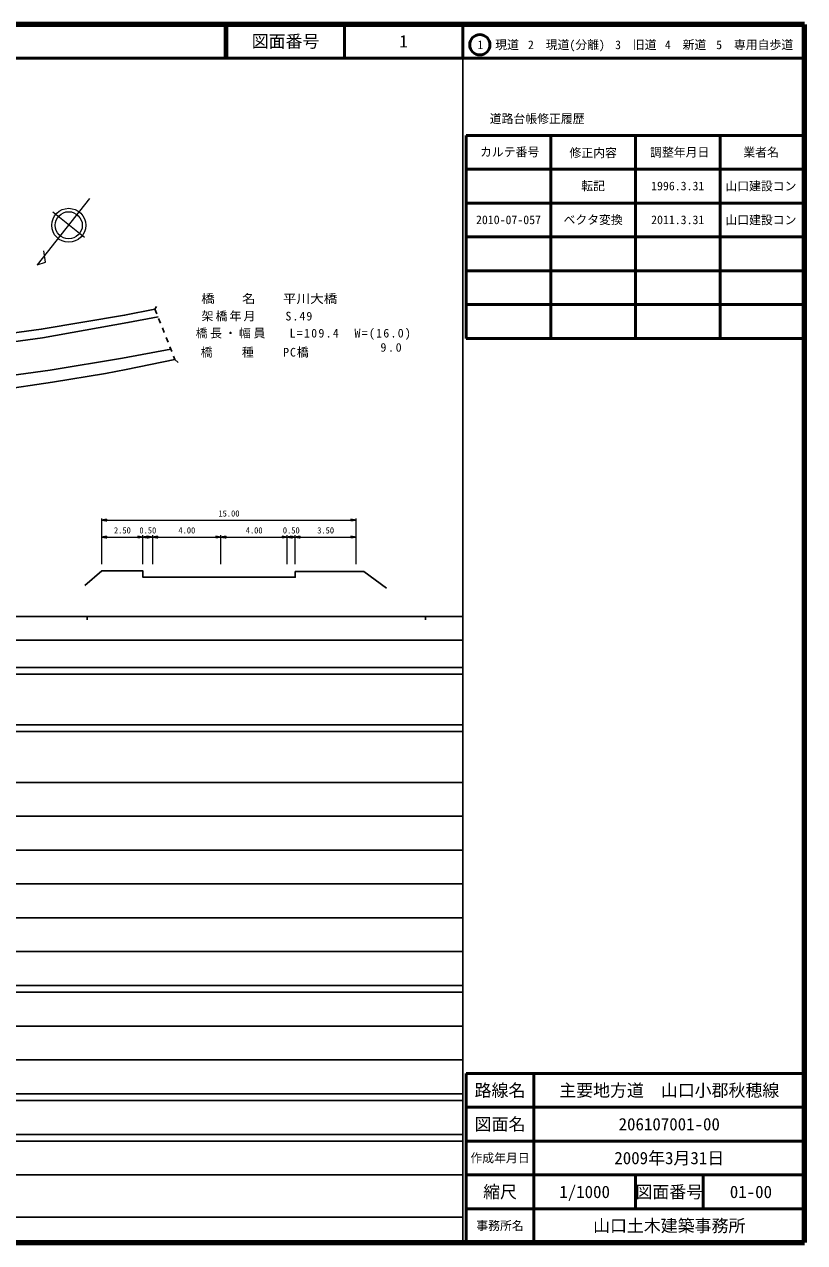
# Model space of a CAD drawing. Units: millimetres, scale not verified. Extents: x 40000 to 680000, y 20000 to 380000.
# Drawn here: x 449454 to 680000, y 20000 to 380000 of the extents above; entities that cross this region are included whole.
import ezdxf
from ezdxf.enums import TextEntityAlignment as Align

# ---------------------------------------------------------------- set-up
doc = ezdxf.new("R2010")
doc.units = ezdxf.units.MM
doc.header["$LTSCALE"] = 1000
for name, color, linetype, lineweight in [('M-BGD', 7, 'Continuous', 25), ('M-BGD-HTXT', 7, 'Continuous', 13), ('M-STR-HTXT', 7, 'Continuous', 13), ('M-STR-STR1', 1, 'Continuous', 25), ('M-STR-STRD', 7, 'Continuous', 25), ('M-TTL', 2, 'Continuous', 140), ('M-TTL-BAND', 7, 'Continuous', 25), ('M-TTL-FRAM', 2, 'Continuous', 50), ('M-TTL-LINE', 7, 'Continuous', 50)]:
    doc.layers.add(name, color=color, linetype=linetype, lineweight=lineweight)
doc.layers.add('M-TTL-TXT', color=7, linetype='Continuous')
doc.styles.add('ＭＳ ゴシック', font='')
doc.styles.get('ＭＳ ゴシック').set_extended_font_data('MS Gothic')

msp = doc.modelspace()

# ---------------------------------------------------------------- linework, layer by layer
at = {"layer": 'M-BGD'}
msp.add_lwpolyline([(467343, 214214), (472350, 218511), (484495, 218511), (484495, 216629), (529488, 216629), (529488, 218298), (549800, 218298), (556477, 213433)], dxfattribs=at)
at = {"layer": 'M-BGD-HTXT'}
for p, q in [((468671, 328566), (453209, 308922)), ((467218, 317051), (457852, 324471)), ((453209, 308922), (455666, 309767)), ((455666, 309767), (455236, 313094))]:
    msp.add_line(p, q, dxfattribs=at)
for radius in [5016, 4013]:
    msp.add_circle((462556, 320623), radius, dxfattribs=at)
at = {"layer": 'M-STR-HTXT'}
for p, q in [((472350, 220511), (472350, 234011)), ((547457, 220511), (547457, 234011)), ((472350, 233511), (473850, 233761)), ((472350, 233511), (473850, 233261)), ((472350, 233511), (473850, 233511)), ((473850, 233561), (472650, 233561)), ((473850, 233461), (472650, 233461)), ((472950, 233611), (473850, 233611)), ((472950, 233411), (473850, 233411)), ((473850, 233661), (473250, 233661)), ((473850, 233361), (473250, 233361)), ((473550, 233711), (473850, 233711)), ((473550, 233311), (473850, 233311)), ((473850, 233261), (473850, 233761)), ((473850, 233511), (484495, 233511)), ((484495, 233511), (487372, 233511)), ((487372, 233511), (507542, 233511)), ((507542, 233511), (527144, 233511)), ((527144, 233511), (529488, 233511)), ((529488, 233511), (545957, 233511)), ((547457, 233511), (545957, 233761)), ((545957, 233761), (545957, 233261)), ((546257, 233711), (545957, 233711)), ((545957, 233661), (546557, 233661)), ((546857, 233611), (545957, 233611)), ((545957, 233561), (547157, 233561)), ((547457, 233511), (545957, 233261)), ((547457, 233511), (545957, 233511)), ((545957, 233461), (547157, 233461)), ((546857, 233411), (545957, 233411)), ((545957, 233361), (546557, 233361)), ((546257, 233311), (545957, 233311)), ((472350, 228511), (473850, 228761)), ((472350, 228511), (473850, 228261)), ((472350, 228511), (473850, 228511)), ((473850, 228561), (472650, 228561)), ((473850, 228461), (472650, 228461)), ((472950, 228611), (473850, 228611)), ((472950, 228411), (473850, 228411)), ((473850, 228661), (473250, 228661)), ((473850, 228361), (473250, 228361)), ((473550, 228711), (473850, 228711)), ((473550, 228311), (473850, 228311)), ((473850, 228261), (473850, 228761)), ((473850, 228511), (482995, 228511)), ((484495, 228511), (482995, 228761)), ((482995, 228761), (482995, 228261)), ((483295, 228711), (482995, 228711)), ((482995, 228661), (483595, 228661)), ((483895, 228611), (482995, 228611)), ((482995, 228561), (484195, 228561)), ((484495, 228511), (482995, 228261)), ((484495, 228511), (482995, 228511)), ((482995, 228461), (484195, 228461)), ((483895, 228411), (482995, 228411)), ((482995, 228361), (483595, 228361)), ((483295, 228311), (482995, 228311)), ((484495, 220511), (484495, 229011)), ((484495, 228511), (485995, 228761)), ((484495, 228511), (485995, 228261)), ((484495, 228511), (485995, 228511)), ((485995, 228561), (484795, 228561)), ((485995, 228461), (484795, 228461)), ((485095, 228611), (485995, 228611)), ((485095, 228411), (485995, 228411)), ((485995, 228661), (485395, 228661)), ((485995, 228361), (485395, 228361)), ((485695, 228711), (485995, 228711)), ((485695, 228311), (485995, 228311)), ((487372, 228511), (485872, 228761)), ((485872, 228761), (485872, 228261)), ((486172, 228711), (485872, 228711)), ((485872, 228661), (486472, 228661)), ((486772, 228611), (485872, 228611)), ((485872, 228561), (487072, 228561)), ((487372, 228511), (485872, 228261)), ((487372, 228511), (485872, 228511)), ((485872, 228461), (487072, 228461)), ((486772, 228411), (485872, 228411)), ((485872, 228361), (486472, 228361)), ((486172, 228311), (485872, 228311)), ((485995, 228261), (485995, 228761)), ((487372, 220511), (487372, 229011)), ((487372, 228511), (488872, 228761)), ((487372, 228511), (488872, 228261)), ((487372, 228511), (488872, 228511)), ((488872, 228561), (487672, 228561)), ((488872, 228461), (487672, 228461)), ((487972, 228611), (488872, 228611)), ((487972, 228411), (488872, 228411)), ((488872, 228661), (488272, 228661)), ((488872, 228361), (488272, 228361)), ((488572, 228711), (488872, 228711)), ((488572, 228311), (488872, 228311)), ((488872, 228261), (488872, 228761)), ((488872, 228511), (506042, 228511)), ((507542, 228511), (506042, 228761)), ((506042, 228761), (506042, 228261)), ((506342, 228711), (506042, 228711)), ((506042, 228661), (506642, 228661)), ((506942, 228611), (506042, 228611)), ((506042, 228561), (507242, 228561)), ((507542, 228511), (506042, 228261)), ((507542, 228511), (506042, 228511)), ((506042, 228461), (507242, 228461)), ((506942, 228411), (506042, 228411)), ((506042, 228361), (506642, 228361)), ((506342, 228311), (506042, 228311)), ((507542, 220511), (507542, 229011)), ((507542, 228511), (509042, 228761)), ((507542, 228511), (509042, 228261)), ((507542, 228511), (509042, 228511)), ((509042, 228561), (507842, 228561)), ((509042, 228461), (507842, 228461)), ((508142, 228611), (509042, 228611)), ((508142, 228411), (509042, 228411)), ((509042, 228661), (508442, 228661)), ((509042, 228361), (508442, 228361)), ((508742, 228711), (509042, 228711)), ((508742, 228311), (509042, 228311)), ((509042, 228261), (509042, 228761)), ((509042, 228511), (525644, 228511)), ((527144, 228511), (525644, 228761)), ((525644, 228761), (525644, 228261)), ((525944, 228711), (525644, 228711)), ((525644, 228661), (526244, 228661)), ((526544, 228611), (525644, 228611)), ((525644, 228561), (526844, 228561)), ((527144, 228511), (525644, 228261)), ((527144, 228511), (525644, 228511)), ((525644, 228461), (526844, 228461)), ((526544, 228411), (525644, 228411)), ((525644, 228361), (526244, 228361)), ((525944, 228311), (525644, 228311)), ((527144, 220511), (527144, 229011)), ((527144, 228511), (528644, 228761)), ((527144, 228511), (528644, 228261)), ((527144, 228511), (528644, 228511)), ((528644, 228561), (527444, 228561)), ((528644, 228461), (527444, 228461)), ((527744, 228611), (528644, 228611)), ((527744, 228411), (528644, 228411)), ((529488, 228511), (527988, 228761)), ((527988, 228761), (527988, 228261)), ((528288, 228711), (527988, 228711)), ((527988, 228661), (528588, 228661)), ((528888, 228611), (527988, 228611)), ((527988, 228561), (529188, 228561)), ((529488, 228511), (527988, 228261)), ((529488, 228511), (527988, 228511)), ((527988, 228461), (529188, 228461)), ((528888, 228411), (527988, 228411)), ((527988, 228361), (528588, 228361)), ((528288, 228311), (527988, 228311)), ((528644, 228661), (528044, 228661)), ((528644, 228361), (528044, 228361)), ((528344, 228711), (528644, 228711)), ((528344, 228311), (528644, 228311)), ((528644, 228261), (528644, 228761)), ((529488, 220511), (529488, 229011)), ((529488, 228511), (530988, 228761)), ((529488, 228511), (530988, 228261)), ((529488, 228511), (530988, 228511)), ((530988, 228561), (529788, 228561)), ((530988, 228461), (529788, 228461)), ((530088, 228611), (530988, 228611)), ((530088, 228411), (530988, 228411)), ((530988, 228661), (530388, 228661)), ((530988, 228361), (530388, 228361)), ((530688, 228711), (530988, 228711)), ((530688, 228311), (530988, 228311)), ((530988, 228261), (530988, 228761)), ((530988, 228511), (545957, 228511)), ((547457, 228511), (545957, 228761)), ((545957, 228761), (545957, 228261)), ((546257, 228711), (545957, 228711)), ((545957, 228661), (546557, 228661)), ((546857, 228611), (545957, 228611)), ((545957, 228561), (547157, 228561)), ((547457, 228511), (545957, 228261)), ((547457, 228511), (545957, 228511)), ((545957, 228461), (547157, 228461)), ((546857, 228411), (545957, 228411)), ((545957, 228361), (546557, 228361)), ((546257, 228311), (545957, 228311))]:
    msp.add_line(p, q, dxfattribs=at)
at = {"layer": 'M-STR-STR1'}
for p, q in [((488030, 295872), (488582, 294478)), ((489135, 293083), (489687, 291689)), ((490240, 290294), (490792, 288900)), ((491345, 287505), (491897, 286111)), ((492450, 284716), (493002, 283321)), ((493554, 281927), (493939, 280957))]:
    msp.add_line(p, q, dxfattribs=at)
for points in [[(380716, 286442), (381326, 285323), (381910, 284704), (382540, 284225), (383475, 283910), (385420, 283502), (389099, 283327), (405185, 284374), (422684, 285950), (438488, 287747), (454424, 289928), (479077, 294066), (488030, 295872), (488539, 296652)], [(384521, 266798), (395473, 267408), (405247, 268078), (425649, 270011), (441835, 271935), (457718, 274277), (473444, 276839), (479553, 278021), (493939, 280957), (494933, 280121)]]:
    msp.add_lwpolyline(points, dxfattribs=at)
at = {"layer": 'M-STR-STRD'}
for points in [[(378595, 281279), (380674, 280970), (383743, 280763), (386771, 280681), (393076, 280966), (405216, 281741), (422993, 283413), (438881, 285163), (454769, 287408), (480041, 291883), (488944, 293566)], [(133471, 280546), (135010, 282136), (137425, 284015), (139924, 285192), (142525, 285976), (145374, 286534), (149710, 286730), (160498, 285718), (214687, 281026), (241073, 276721), (296921, 272087), (326002, 270136), (337245, 269811), (355827, 269741), (384661, 270849), (405380, 272080), (424798, 273775), (440454, 275541), (457070, 277816), (478469, 281407), (492723, 284025)]]:
    msp.add_lwpolyline(points, dxfattribs=at)
at = {"layer": 'M-TTL'}
for p, q in [((680000, 380000), (40000, 380000)), ((680000, 20000), (680000, 380000)), ((40000, 20000), (680000, 20000))]:
    msp.add_line(p, q, dxfattribs=at)
at = {"layer": 'M-TTL-BAND'}
for p, q in [((579000, 20000), (579000, 370000)), ((40000, 205000), (579000, 205000)), ((468000, 205000), (468000, 204000)), ((568000, 205000), (568000, 204000)), ((68000, 198000), (579000, 198000)), ((40000, 190000), (579000, 190000)), ((40000, 188000), (579000, 188000)), ((40000, 173000), (579000, 173000)), ((40000, 171000), (579000, 171000)), ((40000, 156000), (579000, 156000)), ((46000, 146000), (579000, 146000)), ((52000, 136000), (579000, 136000)), ((46000, 126000), (579000, 126000)), ((52000, 116000), (579000, 116000)), ((46000, 106000), (579000, 106000)), ((40000, 96000), (579000, 96000)), ((40000, 94000), (579000, 94000)), ((49000, 84000), (579000, 84000)), ((40000, 74000), (579000, 74000)), ((40000, 64000), (579000, 64000)), ((40000, 62000), (579000, 62000)), ((40000, 52000), (579000, 52000)), ((40000, 50000), (579000, 50000)), ((40000, 40000), (579000, 40000)), ((68000, 27500), (579000, 27500))]:
    msp.add_line(p, q, dxfattribs=at)
at = {"layer": 'M-TTL-FRAM'}
for p, q in [((580000, 347197), (580000, 287197)), ((580000, 347197), (680000, 347197)), ((580000, 287197), (680000, 287197)), ((680000, 70000), (580000, 70000)), ((580000, 70000), (580000, 20000))]:
    msp.add_line(p, q, dxfattribs=at)
at = {"layer": 'M-TTL-LINE'}
for p, q in [((508747, 380000), (508747, 370000)), ((509247, 380000), (509247, 370000)), ((543997, 380000), (543997, 370000)), ((579000, 380000), (579000, 370000)), ((40000, 370000), (680000, 370000)), ((605000, 347197), (605000, 287197)), ((630000, 347197), (630000, 287197)), ((655000, 347197), (655000, 287197)), ((580000, 337197), (680000, 337197)), ((580000, 327197), (680000, 327197)), ((580000, 317197), (680000, 317197)), ((580000, 307197), (680000, 307197)), ((580000, 297197), (680000, 297197)), ((600000, 70000), (600000, 20000)), ((680000, 60000), (580000, 60000)), ((680000, 50000), (580000, 50000)), ((680000, 40000), (580000, 40000)), ((630000, 40000), (630000, 30000)), ((650000, 40000), (650000, 30000)), ((680000, 30000), (580000, 30000))]:
    msp.add_line(p, q, dxfattribs=at)
msp.add_circle((584031, 373958), 3000, dxfattribs=at)

# ---------------------------------------------------------------- texts
at = {"layer": 'M-STR-HTXT', "style": 'ＭＳ ゴシック', "width": 1.15}
msp.add_text('橋\u3000\u3000名\u3000\u3000平川大橋', height=2566, dxfattribs=at).set_placement((521810, 296870), align=Align.BOTTOM_CENTER)
at = {"layer": 'M-STR-HTXT', "style": 'ＭＳ ゴシック'}
for s, p in [('15.00', (509903, 234011)), ('2.50', (478423, 229011)), ('0.50', (485933, 229011)), ('4.00', (497457, 229011)), ('4.00', (517343, 229011)), ('0.50', (528316, 229011)), ('3.50', (538472, 229011))]:
    msp.add_text(s, height=1833, dxfattribs=at).set_placement(p, align=Align.BOTTOM_CENTER)
at = {"layer": 'M-STR-HTXT', "char_height": 2566, "style": 'ＭＳ ゴシック'}
for s, insert, attachment_point in [('\\T1.18;架橋年月\u3000\u3000S.49', (501820, 292209), 7), ('\\T1.22;橋長・幅員\u3000\\~L=109.4\u3000W=(16.0)', (500072, 286784), 7), ('\\T1.16;橋\u3000\u3000種\u3000\u3000PC橋', (517788, 281541), 8), ('\\T1.29;9.0', (558050, 283225), 8)]:
    msp.add_mtext(s, dxfattribs=dict(at, insert=insert, attachment_point=attachment_point))
at = {"layer": 'M-TTL-TXT', "style": 'ＭＳ ゴシック'}
for s, height, p in [('図面番号', 3666, (526622, 375000)), ('1', 3666, (561497, 375000)), ('1\u3000現道', 2566, (589448, 373958)), ('2\u3000現道(分離)', 2566, (609619, 373958)), ('3\u3000旧道', 2566, (630121, 373958)), ('4\u3000新道', 2566, (644824, 373958)), ('5\u3000専用自歩道', 2566, (665228, 373958)), ('道路台帳修正履歴', 2566, (600968, 352113)), ('カルテ番号', 2566, (592839, 342277)), ('修正内容', 2566, (617509, 342023)), ('調整年月日', 2566, (643089, 342197)), ('業者名', 2566, (667134, 342197)), ('転記', 2566, (617500, 332245)), ('1996.3.31', 2566, (642500, 332245)), ('山口建設コン', 2566, (667077, 332189)), ('2010-07-057', 2566, (592500, 322245)), ('ベクタ変換', 2566, (617500, 322245)), ('2011.3.31', 2566, (642500, 322245)), ('山口建設コン', 2566, (667077, 322189)), ('路線名', 3666, (590000, 65000)), ('路線名', 3666, (590000, 65000)), ('主要地方道\u3000山口小郡秋穂線', 3666, (640000, 65000)), ('図面名', 3666, (590000, 55000)), ('図面名', 3666, (590000, 55000)), ('206107001-00', 3666, (640000, 55000)), ('2009年3月31日', 3666, (640000, 45000)), ('作成年月日', 2566, (590000, 45000)), ('作成年月日', 2566, (590000, 45000)), ('縮尺', 3666, (590000, 35000)), ('縮尺', 3666, (590000, 35000)), ('1/1000', 3666, (615000, 35000)), ('図面番号', 3666, (640000, 35000)), ('図面番号', 3666, (640000, 35000)), ('01-00', 3666, (664125, 35000)), ('事務所名', 2566, (590000, 25000)), ('事務所名', 2566, (590000, 25000)), ('山口土木建築事務所', 3666, (640000, 25000))]:
    msp.add_text(s, height=height, dxfattribs=at).set_placement(p, align=Align.MIDDLE_CENTER)

doc.saveas('drawing.dxf')
